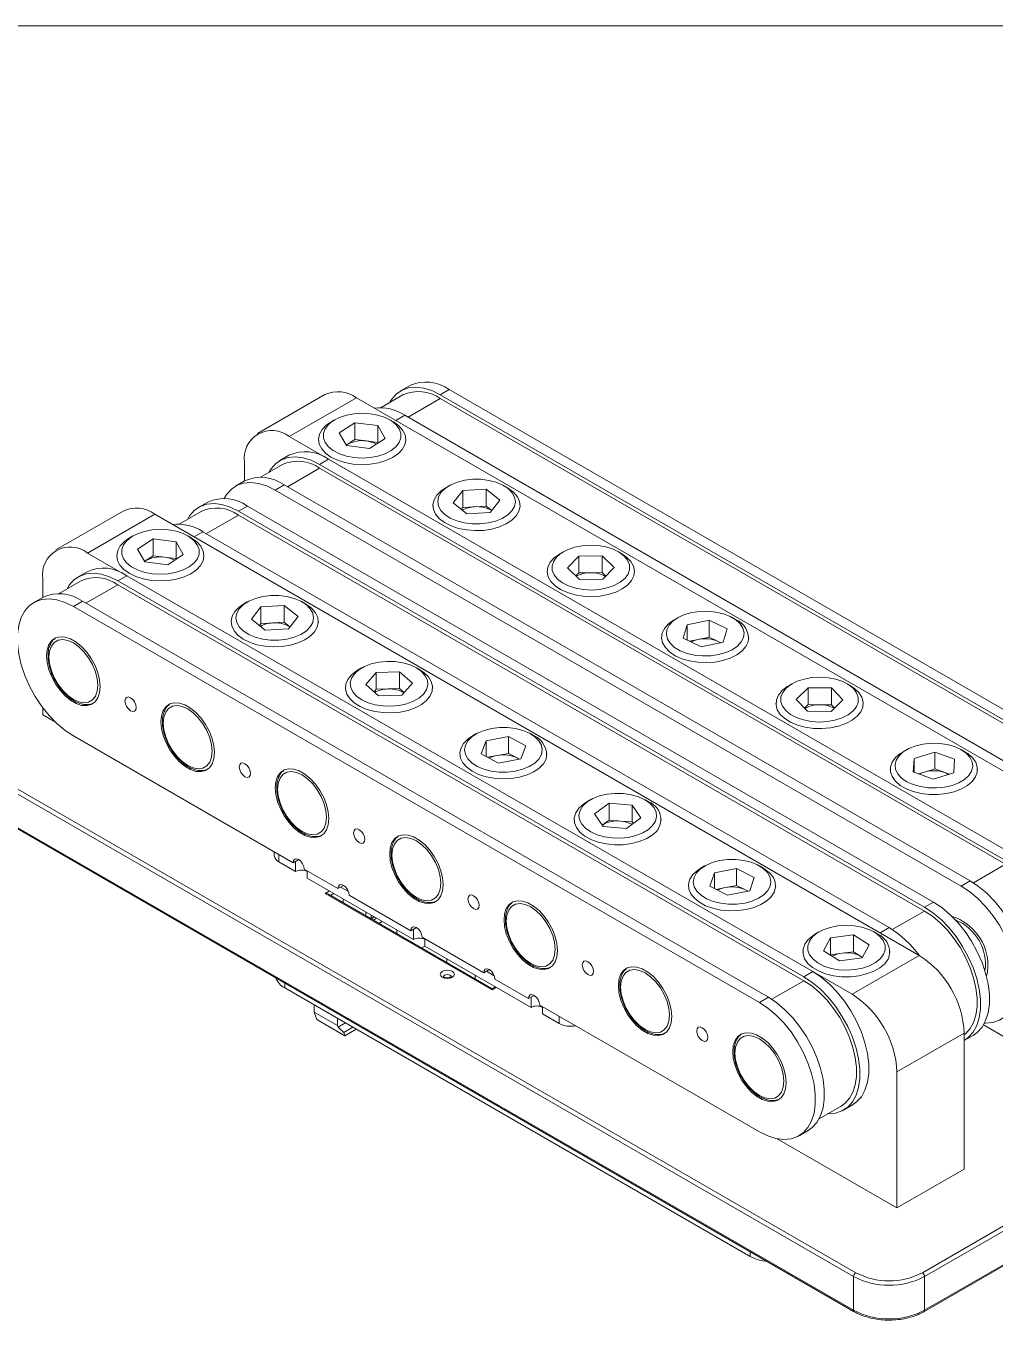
# Model space of a CAD drawing. Header units: millimetres. Extents: x 5 to 292, y 6 to 206.
# Drawn here: x 181.4 to 242.6, y 123.9 to 205.6 of the extents above; entities that cross this region are included whole.
import ezdxf

# ---------------------------------------------------------------- set-up
doc = ezdxf.new("R2010")
doc.units = ezdxf.units.MM

msp = doc.modelspace()

# ---------------------------------------------------------------- linework, layer by layer
at = {"color": 7, "linetype": 'Continuous', "lineweight": 0}
msp.add_line((5.021, 205.587), (292.021, 205.587), dxfattribs=at)
at = {"color": 7, "linetype": 'Continuous', "lineweight": 15}
for p, q in [((200.305, 182.323), (196.062, 179.874)), ((202.305, 182.125), (198.062, 179.676)), ((250.53, 154.286), (202.305, 182.125)), ((205.232, 182.302), (203.849, 181.503)), ((205.648, 182.888), (205.082, 182.562)), ((208.147, 182.641), (207.582, 182.314)), ((207.582, 182.314), (250.857, 157.332)), ((208.147, 182.641), (251.422, 157.659)), ((207.582, 182.069), (250.857, 157.087)), ((200.926, 180.737), (200.714, 180.615)), ((201.213, 179.915), (202.201, 180.549)), ((203.647, 180.372), (202.201, 180.549)), ((202.201, 179.487), (202.201, 180.549)), ((204.603, 180.615), (204.391, 180.737)), ((205.345, 181.023), (204.78, 180.697)), ((204.78, 180.697), (248.055, 155.715)), ((205.345, 181.023), (248.62, 156.041)), ((246.287, 151.837), (198.062, 179.676)), ((201.213, 179.915), (201.67, 179.103)), ((203.647, 180.372), (204.104, 179.56)), ((203.647, 179.31), (203.647, 180.372)), ((199.908, 179.492), (199.908, 179.472)), ((201.652, 179.135), (201.707, 179.17)), ((201.707, 179.17), (201.653, 179.133)), ((201.67, 179.103), (203.115, 178.926)), ((201.707, 179.17), (202.201, 179.487)), ((202.924, 179.399), (202.201, 179.487)), ((203.647, 179.31), (202.924, 179.399)), ((204.104, 179.56), (203.115, 178.926)), ((203.647, 179.31), (203.665, 179.278)), ((205.408, 179.472), (205.408, 179.492)), ((195.234, 178.043), (195.234, 176.877)), ((198.037, 178.495), (197.472, 178.169)), ((199.971, 177.921), (200.537, 178.248)), ((243.812, 153.265), (200.537, 178.248)), ((197.622, 177.909), (196.238, 177.11)), ((243.246, 152.939), (199.971, 177.921)), ((243.246, 152.694), (199.971, 177.676)), ((195.235, 176.878), (194.67, 176.551)), ((197.169, 176.303), (197.735, 176.63)), ((241.01, 151.648), (197.735, 176.63)), ((208.138, 176.574), (207.926, 176.451)), ((211.816, 176.451), (211.604, 176.574)), ((240.444, 151.321), (197.169, 176.303)), ((209.015, 176.269), (208.399, 175.493)), ((210.486, 176.35), (209.015, 176.269)), ((209.015, 175.208), (209.015, 176.269)), ((210.486, 176.35), (211.342, 175.654)), ((210.486, 175.288), (210.486, 176.35)), ((210.727, 174.878), (211.342, 175.654)), ((187.577, 174.976), (183.334, 172.527)), ((189.577, 174.778), (185.334, 172.329)), ((237.802, 146.938), (189.577, 174.778)), ((192.504, 174.954), (191.121, 174.156)), ((192.92, 175.541), (192.354, 175.214)), ((195.419, 175.293), (194.854, 174.967)), ((194.854, 174.967), (238.129, 149.985)), ((195.419, 175.293), (238.694, 150.311)), ((207.121, 175.329), (207.121, 175.308)), ((209.256, 174.798), (208.399, 175.493)), ((209.015, 175.208), (208.911, 175.078)), ((209.75, 175.248), (209.015, 175.208)), ((210.727, 174.878), (209.256, 174.798)), ((210.486, 175.288), (209.75, 175.248)), ((210.486, 175.288), (210.83, 175.008)), ((212.621, 175.308), (212.621, 175.329)), ((194.854, 174.722), (238.129, 149.74)), ((188.198, 173.405), (187.986, 173.282)), ((188.484, 172.58), (189.47, 173.216)), ((190.917, 173.041), (189.47, 173.216)), ((189.47, 172.154), (189.47, 173.216)), ((191.875, 173.282), (191.663, 173.405)), ((192.617, 173.676), (192.052, 173.349)), ((192.052, 173.349), (235.327, 148.367)), ((192.617, 173.676), (235.892, 148.694)), ((233.559, 144.489), (185.334, 172.329)), ((188.484, 172.58), (188.944, 171.769)), ((190.917, 173.041), (191.377, 172.23)), ((190.917, 171.979), (190.917, 173.041)), ((215.351, 172.41), (215.139, 172.287)), ((219.028, 172.287), (218.816, 172.41)), ((187.18, 172.16), (187.18, 172.124)), ((188.925, 171.803), (188.977, 171.837)), ((188.977, 171.837), (188.926, 171.802)), ((188.944, 171.769), (190.391, 171.594)), ((188.977, 171.837), (189.47, 172.154)), ((190.193, 172.067), (189.47, 172.154)), ((190.917, 171.979), (190.193, 172.067)), ((191.377, 172.23), (190.391, 171.594)), ((190.917, 171.979), (190.936, 171.945)), ((192.68, 172.124), (192.68, 172.16)), ((215.606, 171.394), (216.32, 172.141)), ((217.798, 172.157), (216.32, 172.141)), ((216.32, 171.079), (216.32, 172.141)), ((218.561, 171.426), (217.798, 172.157)), ((217.798, 171.095), (217.798, 172.157)), ((182.506, 170.695), (182.506, 169.529)), ((185.309, 171.147), (184.744, 170.821)), ((187.243, 170.573), (187.809, 170.9)), ((231.084, 145.918), (187.809, 170.9)), ((214.333, 171.165), (214.333, 171.145)), ((216.369, 170.663), (215.606, 171.394)), ((216.136, 170.886), (216.32, 171.079)), ((217.059, 171.087), (216.32, 171.079)), ((216.369, 170.663), (217.847, 170.679)), ((217.798, 171.095), (217.059, 171.087)), ((218.031, 170.872), (217.798, 171.095)), ((218.561, 171.426), (217.847, 170.679)), ((219.833, 171.145), (219.833, 171.165)), ((184.894, 170.561), (183.51, 169.763)), ((230.518, 145.591), (187.243, 170.573)), ((230.518, 145.346), (187.243, 170.328)), ((182.507, 169.53), (181.942, 169.203)), ((184.442, 168.956), (185.007, 169.282)), ((228.282, 144.3), (185.007, 169.282)), ((195.41, 169.241), (195.198, 169.119)), ((199.088, 169.119), (198.876, 169.241)), ((227.716, 143.974), (184.442, 168.956)), ((196.275, 168.932), (195.673, 168.153)), ((197.745, 169.021), (196.275, 168.932)), ((196.275, 167.87), (196.275, 168.932)), ((197.745, 169.021), (198.613, 168.33)), ((197.745, 167.959), (197.745, 169.021)), ((198.011, 167.551), (198.613, 168.33)), ((222.563, 168.246), (222.351, 168.124)), ((226.241, 168.124), (226.029, 168.246)), ((194.393, 167.996), (194.393, 167.961)), ((196.541, 167.462), (195.673, 168.153)), ((196.275, 167.87), (196.181, 167.749)), ((197.01, 167.915), (196.275, 167.87)), ((198.011, 167.551), (196.541, 167.462)), ((197.745, 167.959), (197.01, 167.915)), ((197.745, 167.959), (198.105, 167.673)), ((199.893, 167.961), (199.893, 167.996)), ((223.162, 167.794), (222.908, 166.953)), ((224.55, 168.087), (223.162, 167.794)), ((223.162, 166.83), (223.162, 167.794)), ((224.55, 168.087), (225.684, 167.539)), ((224.55, 167.025), (224.55, 168.087)), ((225.43, 166.699), (225.684, 167.539)), ((221.546, 167.001), (221.546, 166.981)), ((224.042, 166.406), (222.908, 166.953)), ((223.856, 166.879), (223.304, 166.762)), ((224.55, 167.025), (223.856, 166.879)), ((225.43, 166.699), (224.042, 166.406)), ((224.55, 167.025), (225.117, 166.752)), ((225.117, 166.752), (225.288, 166.669)), ((227.046, 166.981), (227.046, 167.001)), ((202.623, 165.078), (202.411, 164.955)), ((206.3, 164.955), (206.088, 165.078)), ((202.88, 164.029), (203.545, 164.791)), ((205.021, 164.84), (203.545, 164.791)), ((203.545, 163.73), (203.545, 164.791)), ((205.831, 164.126), (205.021, 164.84)), ((205.021, 163.778), (205.021, 164.84)), ((205.831, 164.126), (205.166, 163.364)), ((201.605, 163.833), (201.605, 163.797)), ((203.69, 163.316), (202.88, 164.029)), ((203.404, 163.568), (203.545, 163.73)), ((204.283, 163.754), (203.545, 163.73)), ((203.69, 163.316), (205.166, 163.364)), ((205.021, 163.778), (204.283, 163.754)), ((205.307, 163.526), (205.021, 163.778)), ((207.105, 163.797), (207.105, 163.833)), ((229.776, 164.083), (229.563, 163.96)), ((230.783, 163.826), (230.03, 163.092)), ((232.261, 163.817), (230.783, 163.826)), ((230.783, 162.765), (230.783, 163.826)), ((232.261, 163.817), (232.986, 163.073)), ((232.261, 162.755), (232.261, 163.817)), ((233.453, 163.96), (233.241, 164.083)), ((182.506, 162.574), (182.506, 162.122)), ((228.758, 162.838), (228.758, 162.817)), ((230.755, 162.348), (230.03, 163.092)), ((230.783, 162.765), (230.561, 162.548)), ((231.522, 162.76), (230.783, 162.765)), ((232.261, 162.755), (231.522, 162.76)), ((232.233, 162.339), (232.986, 163.073)), ((232.261, 162.755), (232.456, 162.556)), ((234.258, 162.817), (234.258, 162.838)), ((182.506, 162.122), (183.313, 161.656)), ((232.233, 162.339), (230.755, 162.348)), ((209.835, 160.914), (209.623, 160.791)), ((213.513, 160.791), (213.301, 160.914)), ((233.651, 126.677), (175.272, 160.378)), ((175.414, 160.623), (233.792, 126.922)), ((184.442, 160.79), (198.301, 152.79)), ((210.474, 160.488), (210.16, 159.654)), ((211.882, 160.748), (210.474, 160.488)), ((210.474, 159.489), (210.474, 160.488)), ((211.882, 160.748), (212.976, 160.174)), ((211.882, 159.686), (211.882, 160.748)), ((212.662, 159.34), (212.976, 160.174)), ((208.818, 159.669), (208.818, 159.633)), ((211.254, 159.08), (210.16, 159.654)), ((211.178, 159.556), (210.563, 159.443)), ((211.882, 159.686), (211.178, 159.556)), ((212.662, 159.34), (211.254, 159.08)), ((211.882, 159.686), (212.429, 159.399)), ((212.429, 159.399), (212.573, 159.324)), ((214.318, 159.633), (214.318, 159.669)), ((236.988, 159.919), (236.776, 159.796)), ((237.414, 158.52), (237.469, 159.373)), ((238.775, 159.772), (237.469, 159.373)), ((237.469, 158.5), (237.469, 159.373)), ((240.027, 159.318), (238.775, 159.772)), ((238.775, 158.71), (238.775, 159.772)), ((240.027, 159.318), (239.973, 158.465)), ((240.666, 159.796), (240.454, 159.919)), ((235.971, 158.674), (235.971, 158.654)), ((238.666, 158.066), (237.414, 158.52)), ((238.122, 158.511), (237.752, 158.398)), ((238.775, 158.71), (238.122, 158.511)), ((238.666, 158.066), (239.973, 158.465)), ((239.401, 158.483), (238.775, 158.71)), ((239.69, 158.379), (239.401, 158.483)), ((241.471, 158.654), (241.471, 158.674)), ((175.272, 158.255), (233.651, 124.554)), ((175.314, 158.164), (233.692, 124.463)), ((217.048, 156.75), (216.836, 156.628)), ((218.228, 156.542), (217.317, 155.87)), ((219.692, 156.422), (218.228, 156.542)), ((218.228, 155.48), (218.228, 156.542)), ((219.692, 156.422), (220.244, 155.631)), ((219.692, 155.361), (219.692, 156.422)), ((220.725, 156.628), (220.513, 156.75)), ((216.03, 155.505), (216.03, 155.47)), ((217.869, 155.079), (217.317, 155.87)), ((218.228, 155.48), (217.806, 155.169)), ((218.96, 155.42), (218.228, 155.48)), ((219.692, 155.361), (218.96, 155.42)), ((219.332, 154.959), (220.244, 155.631)), ((219.692, 155.361), (219.755, 155.27)), ((221.53, 155.47), (221.53, 155.505)), ((219.332, 154.959), (217.869, 155.079)), ((197.115, 153.474), (197.115, 153.254)), ((198.462, 152.237), (197.408, 152.846)), ((198.301, 152.79), (198.654, 152.994)), ((198.462, 152.882), (198.462, 152.237)), ((199.008, 152.381), (201.129, 151.157)), ((199.183, 151.821), (199.183, 152.28)), ((224.26, 152.587), (224.048, 152.464)), ((224.594, 151.31), (224.879, 152.148)), ((226.278, 152.424), (224.879, 152.148)), ((224.879, 151.167), (224.879, 152.148)), ((227.391, 151.863), (226.278, 152.424)), ((226.278, 151.362), (226.278, 152.424)), ((227.938, 152.464), (227.726, 152.587)), ((205.886, 147.951), (199.183, 151.821)), ((201.129, 151.157), (201.483, 151.361)), ((201.794, 150.967), (201.297, 151.254)), ((223.243, 151.342), (223.243, 151.306)), ((225.708, 150.749), (224.594, 151.31)), ((225.579, 151.224), (224.994, 151.109)), ((226.278, 151.362), (225.579, 151.224)), ((226.835, 151.082), (226.278, 151.362)), ((226.991, 151.003), (226.835, 151.082)), ((227.391, 151.863), (227.106, 151.026)), ((228.743, 151.306), (228.743, 151.342)), ((240.444, 151.321), (241.01, 151.648)), ((210.861, 144.773), (200.325, 150.855)), ((210.861, 144.84), (200.525, 150.807)), ((201.468, 150.502), (201.468, 150.263)), ((201.836, 150.749), (205.725, 148.503)), ((225.708, 150.749), (227.106, 151.026)), ((238.694, 150.311), (238.129, 149.985)), ((202.882, 149.686), (202.882, 149.447)), ((203.235, 149.482), (203.235, 149.306)), ((203.239, 149.24), (203.446, 149.36)), ((203.362, 149.169), (203.569, 149.289)), ((203.484, 149.24), (203.479, 149.243)), ((203.518, 149.265), (203.518, 149.318)), ((203.716, 148.965), (203.923, 149.085)), ((205.725, 148.503), (206.079, 148.708)), ((235.892, 148.694), (235.327, 148.367)), ((204.849, 148.311), (204.849, 148.55)), ((205.886, 148.596), (205.886, 147.951)), ((206.433, 148.095), (210.322, 145.85)), ((206.608, 147.535), (206.608, 147.994)), ((231.473, 148.423), (231.261, 148.3)), ((232.205, 148.051), (231.763, 147.237)), ((233.647, 148.237), (232.205, 148.051)), ((232.205, 146.989), (232.205, 148.051)), ((233.647, 148.237), (234.648, 147.609)), ((233.647, 147.176), (233.647, 148.237)), ((235.15, 148.3), (234.938, 148.423)), ((206.61, 147.533), (206.403, 147.414)), ((213.311, 143.665), (206.608, 147.535)), ((230.455, 147.178), (230.455, 147.142)), ((232.763, 146.609), (231.763, 147.237)), ((232.205, 146.989), (232.193, 146.967)), ((232.926, 147.083), (232.205, 146.989)), ((233.647, 147.176), (232.926, 147.083)), ((233.647, 147.176), (234.148, 146.862)), ((234.206, 146.795), (234.648, 147.609)), ((235.955, 147.142), (235.955, 147.178)), ((207.996, 146.733), (207.996, 146.494)), ((234.206, 146.795), (232.763, 146.609)), ((237.802, 146.938), (233.559, 144.489)), ((234.217, 146.815), (234.148, 146.862)), ((234.148, 146.862), (234.218, 146.817)), ((209.792, 145.697), (209.792, 145.458)), ((210.322, 145.85), (210.675, 146.054)), ((210.986, 145.66), (210.49, 145.947)), ((211.029, 145.442), (213.15, 144.217)), ((230.518, 145.591), (231.084, 145.918)), ((227.124, 127.954), (197.779, 144.895)), ((211.068, 144.96), (210.861, 144.84)), ((199.627, 143.828), (199.627, 143.368)), ((213.15, 144.217), (213.504, 144.421)), ((213.311, 144.31), (213.311, 143.665)), ((213.857, 143.809), (227.716, 135.808)), ((227.716, 143.974), (228.282, 144.3)), ((199.627, 143.368), (201.112, 142.511)), ((199.804, 142.899), (199.627, 143.368)), ((201.571, 141.878), (199.804, 142.899)), ((201.112, 142.511), (201.112, 142.971)), ((214.032, 143.249), (214.032, 143.708)), ((215.086, 142.64), (214.032, 143.249)), ((201.112, 142.511), (201.15, 142.41)), ((201.616, 142.68), (201.15, 142.41)), ((201.15, 142.41), (201.496, 142.08)), ((202.076, 142.414), (201.496, 142.08)), ((201.496, 142.08), (201.571, 141.878)), ((201.571, 141.878), (202.288, 142.292)), ((241.847, 142.56), (249.115, 138.364)), ((240.63, 142.039), (236.387, 139.59)), ((240.63, 133.466), (240.63, 142.039)), ((240.63, 141.572), (241.194, 141.898)), ((237.993, 126.922), (260.45, 139.887)), ((260.592, 139.642), (238.134, 126.677)), ((236.387, 131.016), (236.387, 139.59)), ((231.485, 136.64), (232.868, 137.438)), ((233.018, 137.178), (233.584, 137.505)), ((238.092, 124.463), (260.55, 137.427)), ((238.134, 124.554), (260.592, 137.519)), ((230.216, 135.561), (230.782, 135.887)), ((228.845, 135.37), (236.387, 131.016)), ((240.63, 133.466), (236.387, 131.016)), ((233.651, 126.677), (233.651, 124.554)), ((238.134, 126.677), (238.134, 124.554))]:
    msp.add_line(p, q, dxfattribs=at)
at = {"color": 8, "linetype": 'Continuous', "lineweight": 15}
for p, q in [((207.582, 182.069), (205.558, 180.901)), ((197.947, 176.508), (199.971, 177.676)), ((194.854, 174.722), (192.83, 173.553)), ((185.219, 169.16), (187.243, 170.328)), ((197.408, 152.846), (197.408, 153.305)), ((241.216, 151.522), (243.246, 152.694)), ((200.325, 150.855), (200.591, 151.008)), ((200.873, 150.845), (200.666, 150.726)), ((238.129, 149.74), (236.099, 148.568)), ((203.235, 149.306), (203.387, 149.394)), ((228.488, 144.174), (230.518, 145.346)), ((197.779, 144.895), (197.779, 145.195)), ((211.126, 144.926), (210.861, 144.773)), ((215.086, 142.64), (215.086, 143.1)), ((227.124, 127.954), (227.124, 128.254))]:
    msp.add_line(p, q, dxfattribs=at)
at = {"color": 7, "linetype": 'Continuous', "lineweight": 15, "flags": 128}
for points in [[(204.379, 181.81), (204.52, 182.04), (204.817, 182.373), (205.177, 182.613), (205.59, 182.755), (206.048, 182.796), (206.539, 182.734), (207.055, 182.573), (207.582, 182.314)], [(200.714, 180.615), (200.392, 180.391), (200.131, 180.119), (199.968, 179.822), (199.909, 179.513), (199.955, 179.203), (200.104, 178.904), (200.352, 178.627), (200.689, 178.384), (201.101, 178.184), (201.573, 178.034), (202.087, 177.939), (202.623, 177.905), (203.16, 177.932), (203.678, 178.018), (204.157, 178.161), (204.578, 178.356), (204.925, 178.594), (205.185, 178.866), (205.348, 179.163), (205.408, 179.472), (205.362, 179.782), (205.212, 180.081), (204.964, 180.357), (204.628, 180.6), (204.603, 180.615)], [(203.167, 181.121), (202.658, 181.152), (202.148, 181.121), (201.661, 181.029), (201.218, 180.881), (200.837, 180.684), (200.536, 180.444), (200.328, 180.174), (200.222, 179.885), (200.222, 179.589), (200.328, 179.3), (200.537, 179.03), (200.838, 178.791), (201.219, 178.593), (201.662, 178.445), (202.15, 178.354), (202.659, 178.323), (203.168, 178.354), (203.655, 178.445), (204.099, 178.593), (204.479, 178.791), (204.78, 179.03), (204.989, 179.301), (205.095, 179.59), (205.095, 179.886), (204.988, 180.175), (204.78, 180.445), (204.479, 180.684), (204.098, 180.882), (203.654, 181.03), (203.167, 181.121)], [(199.971, 177.921), (199.444, 178.18), (198.929, 178.341), (198.437, 178.402), (197.98, 178.361), (197.567, 178.219), (197.207, 177.98), (196.91, 177.647), (196.769, 177.416)], [(197.169, 176.303), (196.643, 176.562), (196.127, 176.724), (195.635, 176.785), (195.178, 176.744), (194.765, 176.602), (194.405, 176.362), (194.108, 176.03), (193.953, 175.772)], [(207.926, 176.451), (207.642, 176.258), (207.37, 175.989), (207.195, 175.695), (207.123, 175.387), (207.156, 175.076), (207.293, 174.775), (207.53, 174.496), (207.857, 174.248), (208.261, 174.042), (208.726, 173.885), (209.236, 173.784), (209.77, 173.742), (210.309, 173.761), (210.83, 173.841), (211.314, 173.977), (211.743, 174.166), (212.1, 174.399), (212.371, 174.668), (212.371, 174.668)], [(212.099, 174.985), (212.262, 175.265), (212.321, 175.559), (212.272, 175.853), (212.119, 176.136), (211.868, 176.393), (211.529, 176.615), (211.118, 176.791), (210.652, 176.914), (210.152, 176.979), (209.64, 176.982), (209.138, 176.923), (208.668, 176.806), (208.25, 176.635), (207.904, 176.417), (207.643, 176.162), (207.48, 175.882), (207.421, 175.588), (207.469, 175.294), (207.622, 175.012), (207.874, 174.754), (208.213, 174.532), (208.624, 174.356), (209.09, 174.233), (209.59, 174.169), (210.102, 174.166), (210.604, 174.224), (211.074, 174.342), (211.491, 174.513), (211.838, 174.731), (212.099, 174.985)], [(212.371, 174.668), (212.547, 174.962), (212.619, 175.271), (212.586, 175.581), (212.448, 175.882), (212.212, 176.162), (211.885, 176.41), (211.816, 176.451)], [(191.651, 174.462), (191.792, 174.693), (192.09, 175.025), (192.449, 175.265), (192.862, 175.407), (193.32, 175.448), (193.812, 175.387), (194.327, 175.225), (194.854, 174.967)], [(187.986, 173.282), (187.66, 173.056), (187.401, 172.783), (187.239, 172.486), (187.181, 172.177), (187.228, 171.867), (187.379, 171.568), (187.628, 171.292), (187.966, 171.049), (188.379, 170.849), (188.851, 170.7), (189.366, 170.606), (189.902, 170.573), (190.439, 170.6), (190.956, 170.687), (191.434, 170.831), (191.854, 171.026), (192.201, 171.264), (192.46, 171.537), (192.622, 171.834), (192.68, 172.143), (192.633, 172.453), (192.482, 172.752), (192.233, 173.028), (191.895, 173.271), (191.875, 173.282)], [(190.434, 173.789), (189.924, 173.819), (189.415, 173.788), (188.928, 173.696), (188.485, 173.547), (188.106, 173.349), (187.806, 173.109), (187.598, 172.839), (187.493, 172.549), (187.495, 172.254), (187.602, 171.964), (187.812, 171.695), (188.114, 171.456), (188.496, 171.259), (188.94, 171.111), (189.427, 171.021), (189.937, 170.991), (190.446, 171.022), (190.933, 171.114), (191.376, 171.263), (191.755, 171.461), (192.055, 171.701), (192.263, 171.971), (192.368, 172.261), (192.366, 172.556), (192.259, 172.846), (192.049, 173.115), (191.747, 173.354), (191.365, 173.551), (190.921, 173.699), (190.434, 173.789)], [(217.13, 169.996), (217.638, 170.032), (218.122, 170.129), (218.561, 170.282), (218.935, 170.484), (219.228, 170.726), (219.427, 170.999), (219.524, 171.289), (219.515, 171.585), (219.399, 171.873), (219.181, 172.14), (218.873, 172.376), (218.485, 172.57), (218.037, 172.713), (217.547, 172.799), (217.037, 172.824), (216.528, 172.788), (216.044, 172.691), (215.606, 172.538), (215.232, 172.336), (214.939, 172.094), (214.739, 171.821), (214.642, 171.531), (214.652, 171.235), (214.768, 170.947), (214.985, 170.68), (215.294, 170.444), (215.681, 170.25), (216.13, 170.107), (216.62, 170.021), (217.13, 169.996)], [(215.139, 172.287), (215.102, 172.266), (214.768, 172.022), (214.523, 171.745), (214.376, 171.445), (214.334, 171.135), (214.397, 170.826), (214.563, 170.53), (214.826, 170.258), (215.176, 170.021), (215.599, 169.829), (216.08, 169.687), (216.598, 169.602), (217.136, 169.578)], [(217.136, 169.578), (217.671, 169.614), (218.184, 169.71), (218.654, 169.862), (219.065, 170.064), (219.399, 170.308), (219.644, 170.586), (219.79, 170.885), (219.833, 171.195), (219.77, 171.504), (219.604, 171.8), (219.34, 172.072), (219.028, 172.287)], [(187.243, 170.573), (186.717, 170.832), (186.201, 170.994), (185.709, 171.055), (185.252, 171.014), (184.839, 170.872), (184.479, 170.632), (184.182, 170.3), (184.041, 170.069)], [(184.442, 168.956), (183.915, 169.214), (183.399, 169.376), (182.908, 169.437), (182.45, 169.396), (182.037, 169.254), (181.677, 169.014), (181.38, 168.682), (181.15, 168.265), (180.995, 167.771), (180.916, 167.213), (180.916, 166.603), (180.995, 165.954), (181.15, 165.281), (181.38, 164.599), (181.677, 163.923), (182.037, 163.268), (182.45, 162.65), (182.908, 162.08), (183.399, 161.573), (183.915, 161.14), (184.442, 160.79)], [(195.198, 169.119), (194.898, 168.913), (194.631, 168.643), (194.461, 168.348), (194.394, 168.039), (194.432, 167.729), (194.575, 167.428), (194.816, 167.15), (195.147, 166.904), (195.554, 166.701), (196.023, 166.547), (196.534, 166.448), (197.069, 166.409), (197.607, 166.432), (198.127, 166.514), (198.609, 166.653), (199.035, 166.844), (199.388, 167.079), (199.654, 167.35), (199.654, 167.35)], [(199.38, 167.665), (199.539, 167.946), (199.593, 168.24), (199.54, 168.534), (199.382, 168.816), (199.126, 169.072), (198.784, 169.292), (198.369, 169.466), (197.902, 169.586), (197.401, 169.648), (196.888, 169.648), (196.387, 169.587), (195.919, 169.467), (195.505, 169.293), (195.162, 169.073), (194.905, 168.817), (194.747, 168.536), (194.693, 168.242), (194.746, 167.948), (194.904, 167.667), (195.16, 167.411), (195.502, 167.191), (195.917, 167.017), (196.384, 166.896), (196.885, 166.835), (197.397, 166.835), (197.898, 166.896), (198.367, 167.016), (198.781, 167.19), (199.124, 167.409), (199.38, 167.665)], [(199.654, 167.35), (199.825, 167.645), (199.892, 167.954), (199.854, 168.264), (199.711, 168.564), (199.47, 168.843), (199.139, 169.088), (199.088, 169.119)], [(226.709, 167.003), (226.744, 167.298), (226.672, 167.591), (226.496, 167.868), (226.224, 168.119), (225.868, 168.331), (225.443, 168.496), (224.967, 168.607), (224.463, 168.657), (223.951, 168.647), (223.454, 168.575), (222.994, 168.445), (222.591, 168.262), (222.262, 168.035), (222.023, 167.774), (221.882, 167.49), (221.847, 167.195), (221.92, 166.902), (222.096, 166.624), (222.368, 166.374), (222.724, 166.161), (223.149, 165.996), (223.624, 165.886), (224.129, 165.835), (224.641, 165.846), (225.138, 165.918), (225.598, 166.048), (226.001, 166.231), (226.329, 166.457), (226.569, 166.719), (226.709, 167.003)], [(222.351, 168.124), (222.306, 168.097), (221.974, 167.852), (221.731, 167.574), (221.587, 167.275), (221.547, 166.964), (221.612, 166.655), (221.781, 166.36), (222.046, 166.089), (222.397, 165.853), (222.822, 165.661), (223.303, 165.521), (223.823, 165.438), (224.36, 165.414), (224.895, 165.452), (225.407, 165.549), (225.877, 165.702), (226.285, 165.905), (226.618, 166.151), (226.86, 166.428), (227.005, 166.728), (227.005, 166.728)], [(186.128, 163.9), (186.091, 164.326), (185.982, 164.776), (185.806, 165.23), (185.57, 165.669), (185.285, 166.073), (184.963, 166.424), (184.618, 166.708), (184.265, 166.912), (183.92, 167.026), (183.598, 167.046), (183.313, 166.972), (183.077, 166.805), (182.901, 166.555), (182.792, 166.23), (182.755, 165.847), (182.792, 165.42), (182.901, 164.97), (183.077, 164.516), (183.313, 164.077), (183.598, 163.673), (183.92, 163.322), (184.265, 163.038), (184.618, 162.835), (184.963, 162.72), (185.285, 162.7), (185.57, 162.774), (185.806, 162.941), (185.982, 163.192), (186.091, 163.516), (186.128, 163.9)], [(184.442, 163.092), (184.785, 162.939), (185.111, 162.882), (185.403, 162.925), (185.647, 163.066), (185.831, 163.298), (185.945, 163.609), (185.984, 163.983), (185.945, 164.401), (185.831, 164.844), (185.647, 165.287), (185.403, 165.71), (185.111, 166.091), (184.785, 166.411), (184.442, 166.654), (184.098, 166.808), (183.772, 166.864), (183.48, 166.821), (183.236, 166.68), (183.052, 166.448), (182.938, 166.137), (182.899, 165.763), (182.938, 165.345), (183.052, 164.903), (183.236, 164.459), (183.48, 164.036), (183.772, 163.655), (184.098, 163.335), (184.442, 163.092)], [(225.269, 166.665), (225.238, 166.685), (225.117, 166.752)], [(202.411, 164.955), (202.304, 164.89), (201.986, 164.638), (201.759, 164.356), (201.632, 164.053), (201.61, 163.743), (201.693, 163.435), (201.879, 163.143), (202.159, 162.877), (202.524, 162.648), (202.96, 162.465), (203.449, 162.334), (203.973, 162.261), (204.512, 162.248)], [(204.495, 162.666), (205, 162.713), (205.477, 162.82), (205.906, 162.982), (206.266, 163.192), (206.543, 163.441), (206.725, 163.718), (206.803, 164.01), (206.774, 164.305), (206.639, 164.59), (206.404, 164.853), (206.08, 165.082), (205.681, 165.267), (205.223, 165.4), (204.728, 165.476), (204.216, 165.49), (203.711, 165.442), (203.233, 165.335), (202.805, 165.173), (202.445, 164.963), (202.168, 164.714), (201.986, 164.438), (201.908, 164.145), (201.937, 163.85), (202.072, 163.565), (202.307, 163.302), (202.631, 163.073), (203.03, 162.888), (203.488, 162.755), (203.983, 162.68), (204.495, 162.666)], [(204.512, 162.248), (205.044, 162.296), (205.55, 162.403), (206.011, 162.565), (206.407, 162.776), (206.725, 163.027), (206.952, 163.309), (207.079, 163.612), (207.101, 163.923), (207.018, 164.23), (206.832, 164.523), (206.552, 164.788), (206.3, 164.955)], [(233.616, 162.362), (233.83, 162.631), (233.942, 162.919), (233.948, 163.215), (233.847, 163.505), (233.643, 163.776), (233.347, 164.017), (232.97, 164.218), (232.529, 164.368), (232.044, 164.463), (231.535, 164.497), (231.025, 164.469), (230.537, 164.381), (230.09, 164.236), (229.706, 164.041), (229.4, 163.803), (229.187, 163.535), (229.075, 163.246), (229.069, 162.95), (229.17, 162.66), (229.373, 162.389), (229.67, 162.148), (230.047, 161.948), (230.487, 161.797), (230.973, 161.703), (231.481, 161.668), (231.991, 161.696), (232.48, 161.784), (232.926, 161.929), (233.311, 162.125), (233.616, 162.362)], [(229.563, 163.96), (229.461, 163.898), (229.142, 163.647), (228.914, 163.365), (228.786, 163.062), (228.762, 162.751), (228.844, 162.444), (229.029, 162.151), (229.308, 161.885), (229.672, 161.656), (230.107, 161.472), (230.596, 161.34), (231.119, 161.266), (231.658, 161.253), (232.191, 161.3), (232.697, 161.406), (233.158, 161.568), (233.556, 161.778), (233.875, 162.029), (233.875, 162.029)], [(233.875, 162.029), (234.102, 162.311), (234.231, 162.613), (234.254, 162.924), (234.172, 163.232), (233.988, 163.524), (233.708, 163.79), (233.453, 163.96)], [(188.401, 162.587), (188.374, 162.759), (188.298, 162.936), (188.183, 163.09), (188.048, 163.2), (187.912, 163.247), (187.798, 163.224), (187.721, 163.136), (187.694, 162.995), (187.721, 162.824), (187.798, 162.647), (187.912, 162.492), (188.048, 162.383), (188.183, 162.336), (188.298, 162.358), (188.374, 162.446), (188.401, 162.587)], [(193.34, 159.736), (193.304, 160.162), (193.195, 160.612), (193.018, 161.066), (192.782, 161.505), (192.497, 161.909), (192.175, 162.261), (191.83, 162.544), (191.478, 162.748), (191.133, 162.862), (190.811, 162.883), (190.526, 162.808), (190.29, 162.642), (190.113, 162.391), (190.004, 162.067), (189.968, 161.683), (190.004, 161.257), (190.113, 160.807), (190.29, 160.352), (190.526, 159.914), (190.811, 159.51), (191.133, 159.158), (191.478, 158.874), (191.83, 158.671), (192.175, 158.556), (192.497, 158.536), (192.782, 158.611), (193.018, 158.777), (193.195, 159.028), (193.304, 159.352), (193.34, 159.736)], [(191.654, 158.928), (191.997, 158.775), (192.323, 158.718), (192.616, 158.762), (192.86, 158.903), (193.044, 159.134), (193.158, 159.445), (193.196, 159.819), (193.158, 160.238), (193.044, 160.68), (192.86, 161.124), (192.616, 161.547), (192.323, 161.928), (191.997, 162.248), (191.654, 162.49), (191.311, 162.644), (190.985, 162.7), (190.692, 162.657), (190.448, 162.516), (190.264, 162.284), (190.15, 161.974), (190.112, 161.6), (190.15, 161.181), (190.264, 160.739), (190.448, 160.295), (190.692, 159.872), (190.985, 159.491), (191.311, 159.171), (191.654, 158.928)], [(213.962, 159.614), (214.018, 159.908), (213.967, 160.202), (213.81, 160.484), (213.556, 160.74), (213.215, 160.961), (212.802, 161.136), (212.335, 161.257), (211.835, 161.32), (211.322, 161.321), (210.821, 161.261), (210.352, 161.142), (209.937, 160.969), (209.592, 160.75), (209.334, 160.495), (209.174, 160.214), (209.118, 159.92), (209.169, 159.626), (209.325, 159.344), (209.58, 159.088), (209.921, 158.867), (210.334, 158.692), (210.801, 158.571), (211.301, 158.508), (211.813, 158.507), (212.315, 158.567), (212.784, 158.686), (213.199, 158.859), (213.544, 159.078), (213.802, 159.333), (213.962, 159.614)], [(209.623, 160.791), (209.308, 160.574), (209.046, 160.302), (208.881, 160.006), (208.818, 159.697), (208.862, 159.387), (209.009, 159.087), (209.255, 158.81), (209.59, 158.566), (210, 158.365), (210.471, 158.213), (210.984, 158.118), (211.52, 158.082), (212.057, 158.107), (212.576, 158.192), (213.056, 158.334), (213.478, 158.527), (213.827, 158.764), (214.09, 159.036), (214.255, 159.332), (214.255, 159.332)], [(239.867, 157.669), (240.292, 157.834), (240.648, 158.046), (240.921, 158.296), (241.097, 158.574), (241.169, 158.867), (241.134, 159.162), (240.994, 159.446), (240.755, 159.707), (240.426, 159.934), (240.023, 160.117), (239.563, 160.247), (239.067, 160.319), (238.555, 160.33), (238.05, 160.279), (237.575, 160.169), (237.15, 160.004), (236.793, 159.792), (236.521, 159.542), (236.345, 159.264), (236.272, 158.971), (236.307, 158.676), (236.447, 158.392), (236.687, 158.13), (237.015, 157.904), (237.418, 157.721), (237.878, 157.591), (238.375, 157.519), (238.887, 157.508), (239.391, 157.559), (239.867, 157.669)], [(212.558, 159.321), (212.545, 159.33), (212.429, 159.399)], [(236.776, 159.796), (236.602, 159.686), (236.301, 159.428), (236.093, 159.141), (235.985, 158.836), (235.983, 158.525), (236.086, 158.22), (236.29, 157.932), (236.588, 157.672), (236.967, 157.451), (237.414, 157.277), (237.911, 157.157), (238.44, 157.095), (238.979, 157.093), (239.508, 157.153), (240.007, 157.271)], [(240.007, 157.271), (240.456, 157.443), (240.839, 157.662), (241.141, 157.92), (241.349, 158.207), (241.456, 158.512), (241.459, 158.823), (241.356, 159.128), (241.152, 159.416), (240.854, 159.676), (240.666, 159.796)], [(195.614, 158.423), (195.587, 158.595), (195.51, 158.772), (195.396, 158.927), (195.26, 159.036), (195.125, 159.083), (195.01, 159.061), (194.934, 158.972), (194.907, 158.832), (194.934, 158.66), (195.01, 158.483), (195.125, 158.328), (195.26, 158.219), (195.396, 158.172), (195.51, 158.195), (195.587, 158.283), (195.614, 158.423)], [(200.553, 155.572), (200.516, 155.998), (200.407, 156.448), (200.231, 156.903), (199.995, 157.342), (199.71, 157.745), (199.388, 158.097), (199.043, 158.381), (198.69, 158.584), (198.345, 158.699), (198.023, 158.719), (197.738, 158.644), (197.502, 158.478), (197.326, 158.227), (197.217, 157.903), (197.18, 157.519), (197.217, 157.093), (197.326, 156.643), (197.502, 156.189), (197.738, 155.75), (198.023, 155.346), (198.345, 154.994), (198.69, 154.711), (199.043, 154.507), (199.388, 154.393), (199.71, 154.372), (199.995, 154.447), (200.231, 154.613), (200.407, 154.864), (200.516, 155.189), (200.553, 155.572)], [(198.867, 154.765), (199.21, 154.611), (199.536, 154.555), (199.828, 154.598), (200.072, 154.739), (200.256, 154.971), (200.37, 155.281), (200.409, 155.655), (200.37, 156.074), (200.256, 156.516), (200.072, 156.96), (199.828, 157.383), (199.536, 157.764), (199.21, 158.084), (198.867, 158.327), (198.523, 158.48), (198.197, 158.537), (197.905, 158.493), (197.661, 158.352), (197.477, 158.121), (197.363, 157.81), (197.324, 157.436), (197.363, 157.017), (197.477, 156.575), (197.661, 156.131), (197.905, 155.708), (198.197, 155.327), (198.523, 155.007), (198.867, 154.765)], [(239.649, 158.366), (239.537, 158.427), (239.401, 158.483)], [(220.709, 154.878), (220.981, 155.129), (221.157, 155.407), (221.229, 155.699), (221.194, 155.994), (221.053, 156.279), (220.813, 156.54), (220.484, 156.767), (220.081, 156.949), (219.621, 157.079), (219.124, 157.151), (218.612, 157.161), (218.108, 157.11), (217.633, 157), (217.208, 156.835), (216.852, 156.622), (216.58, 156.372), (216.404, 156.094), (216.332, 155.801), (216.367, 155.506), (216.508, 155.222), (216.748, 154.961), (217.076, 154.734), (217.48, 154.552), (217.94, 154.422), (218.437, 154.35), (218.948, 154.339), (219.453, 154.39), (219.928, 154.501), (220.353, 154.666), (220.709, 154.878)], [(216.836, 156.628), (216.615, 156.484), (216.326, 156.222), (216.131, 155.931), (216.038, 155.625), (216.051, 155.314), (216.168, 155.01), (216.385, 154.725), (216.695, 154.47), (217.085, 154.255), (217.54, 154.089), (218.042, 153.976), (218.573, 153.922), (219.112, 153.929), (219.639, 153.997), (220.132, 154.123), (220.573, 154.301), (220.945, 154.526), (220.945, 154.526)], [(202.826, 154.26), (202.799, 154.432), (202.723, 154.608), (202.608, 154.763), (202.473, 154.872), (202.337, 154.919), (202.223, 154.897), (202.146, 154.809), (202.119, 154.668), (202.146, 154.496), (202.223, 154.32), (202.337, 154.165), (202.473, 154.056), (202.608, 154.009), (202.723, 154.031), (202.799, 154.119), (202.826, 154.26)], [(207.765, 151.408), (207.729, 151.835), (207.62, 152.285), (207.443, 152.739), (207.207, 153.178), (206.922, 153.582), (206.6, 153.933), (206.255, 154.217), (205.903, 154.421), (205.558, 154.535), (205.236, 154.555), (204.951, 154.481), (204.715, 154.314), (204.538, 154.064), (204.429, 153.739), (204.393, 153.356), (204.429, 152.929), (204.538, 152.479), (204.715, 152.025), (204.951, 151.586), (205.236, 151.182), (205.558, 150.831), (205.903, 150.547), (206.255, 150.343), (206.6, 150.229), (206.922, 150.209), (207.207, 150.283), (207.443, 150.45), (207.62, 150.701), (207.729, 151.025), (207.765, 151.408)], [(206.079, 150.601), (206.422, 150.447), (206.748, 150.391), (207.041, 150.434), (207.285, 150.575), (207.469, 150.807), (207.583, 151.118), (207.621, 151.492), (207.583, 151.91), (207.469, 152.353), (207.285, 152.796), (207.041, 153.219), (206.748, 153.6), (206.422, 153.92), (206.079, 154.163), (205.736, 154.317), (205.41, 154.373), (205.117, 154.33), (204.873, 154.189), (204.689, 153.957), (204.575, 153.646), (204.537, 153.272), (204.575, 152.854), (204.689, 152.411), (204.873, 151.968), (205.117, 151.545), (205.41, 151.164), (205.736, 150.844), (206.079, 150.601)], [(199.008, 152.381), (198.981, 152.553), (198.904, 152.73), (198.79, 152.885), (198.654, 152.994), (198.519, 153.041), (198.404, 153.018), (198.328, 152.93), (198.301, 152.79)], [(198.54, 152.928), (198.627, 152.954), (198.695, 152.968)], [(226.786, 150.248), (227.251, 150.373), (227.66, 150.55), (227.997, 150.773), (228.246, 151.031), (228.397, 151.314), (228.443, 151.608), (228.381, 151.902), (228.215, 152.182), (227.952, 152.436), (227.604, 152.652), (227.185, 152.822), (226.714, 152.938), (226.211, 152.995), (225.699, 152.991), (225.2, 152.925), (224.735, 152.8), (224.326, 152.623), (223.989, 152.4), (223.74, 152.142), (223.589, 151.859), (223.543, 151.565), (223.605, 151.271), (223.77, 150.991), (224.033, 150.738), (224.382, 150.521), (224.801, 150.351), (225.272, 150.235), (225.775, 150.178), (226.287, 150.182), (226.786, 150.248)], [(224.048, 152.464), (223.807, 152.305), (223.524, 152.04), (223.335, 151.749), (223.248, 151.442), (223.267, 151.131), (223.391, 150.828), (223.615, 150.545), (223.93, 150.292), (224.324, 150.08), (224.782, 149.916), (225.287, 149.807), (225.82, 149.757), (226.358, 149.768), (226.883, 149.84)], [(226.883, 149.84), (227.374, 149.969), (227.811, 150.151), (228.179, 150.378), (228.462, 150.643), (228.651, 150.934), (228.737, 151.242), (228.719, 151.553), (228.595, 151.856), (228.371, 152.139), (228.056, 152.391), (227.938, 152.464)], [(201.836, 150.749), (201.809, 150.92), (201.733, 151.097), (201.618, 151.252), (201.483, 151.361), (201.348, 151.408), (201.233, 151.386), (201.156, 151.297), (201.129, 151.157)], [(226.974, 150.999), (226.953, 151.014), (226.835, 151.082)], [(241.911, 142.677), (241.978, 142.675), (242.436, 142.716), (242.849, 142.858), (243.209, 143.097), (243.506, 143.43), (243.736, 143.847), (243.891, 144.34), (243.97, 144.898), (243.97, 145.508), (243.891, 146.157), (243.736, 146.83), (243.506, 147.512), (243.209, 148.188), (242.849, 148.843), (242.436, 149.462), (241.978, 150.031), (241.487, 150.538), (240.971, 150.972), (240.444, 151.321)], [(243.51, 143.235), (243.774, 143.424), (244.072, 143.756), (244.301, 144.174), (244.457, 144.667), (244.536, 145.225), (244.536, 145.835), (244.457, 146.484), (244.301, 147.157), (244.072, 147.839), (243.774, 148.515), (243.415, 149.17), (243.002, 149.789), (242.544, 150.358), (242.052, 150.865), (241.537, 151.298), (241.01, 151.648)], [(210.039, 150.096), (210.012, 150.268), (209.935, 150.445), (209.821, 150.599), (209.685, 150.708), (209.55, 150.755), (209.435, 150.733), (209.359, 150.645), (209.332, 150.504), (209.359, 150.333), (209.435, 150.156), (209.55, 150.001), (209.685, 149.892), (209.821, 149.845), (209.935, 149.867), (210.012, 149.955), (210.039, 150.096)], [(214.978, 147.245), (214.941, 147.671), (214.832, 148.121), (214.656, 148.575), (214.42, 149.014), (214.135, 149.418), (213.813, 149.77), (213.468, 150.053), (213.115, 150.257), (212.77, 150.371), (212.448, 150.392), (212.163, 150.317), (211.927, 150.151), (211.751, 149.9), (211.642, 149.576), (211.605, 149.192), (211.642, 148.766), (211.751, 148.316), (211.927, 147.861), (212.163, 147.423), (212.448, 147.019), (212.77, 146.667), (213.115, 146.383), (213.468, 146.18), (213.813, 146.065), (214.135, 146.045), (214.42, 146.12), (214.656, 146.286), (214.832, 146.537), (214.941, 146.861), (214.978, 147.245)], [(238.694, 150.311), (239.221, 149.961), (239.736, 149.528), (240.228, 149.021), (240.686, 148.452), (241.099, 147.833), (241.459, 147.178), (241.756, 146.502), (241.985, 145.82), (242.141, 145.147), (242.22, 144.498), (242.22, 143.888), (242.141, 143.33), (241.985, 142.837), (241.756, 142.419), (241.459, 142.087), (241.194, 141.898)], [(213.292, 146.437), (213.635, 146.284), (213.961, 146.227), (214.253, 146.271), (214.497, 146.412), (214.681, 146.643), (214.795, 146.954), (214.834, 147.328), (214.795, 147.747), (214.681, 148.189), (214.497, 148.633), (214.253, 149.056), (213.961, 149.437), (213.635, 149.757), (213.292, 149.999), (212.948, 150.153), (212.622, 150.209), (212.33, 150.166), (212.086, 150.025), (211.902, 149.793), (211.788, 149.483), (211.749, 149.109), (211.788, 148.69), (211.902, 148.248), (212.086, 147.804), (212.33, 147.381), (212.622, 147), (212.948, 146.68), (213.292, 146.437)], [(238.129, 149.985), (238.656, 149.635), (239.171, 149.202), (239.663, 148.695), (240.12, 148.125), (240.533, 147.506), (240.893, 146.852), (241.19, 146.176), (241.42, 145.493), (241.576, 144.82), (241.654, 144.172), (241.654, 143.561), (241.576, 143.003), (241.42, 142.51), (241.19, 142.093), (240.893, 141.761), (240.628, 141.572)], [(238.129, 149.74), (238.624, 149.411), (239.108, 149.004), (239.571, 148.527), (240.001, 147.992), (240.389, 147.41), (240.727, 146.795), (241.007, 146.159), (241.222, 145.518), (241.369, 144.885), (241.443, 144.275), (241.443, 143.702), (241.369, 143.177), (241.222, 142.714), (241.007, 142.321), (240.727, 142.009), (240.63, 141.931)], [(206.433, 148.095), (206.406, 148.267), (206.329, 148.444), (206.214, 148.598), (206.079, 148.708), (205.944, 148.755), (205.829, 148.732), (205.752, 148.644), (205.725, 148.503)], [(206.12, 148.681), (206.052, 148.668), (205.964, 148.641)], [(235.543, 147), (235.645, 147.29), (235.639, 147.585), (235.527, 147.874), (235.314, 148.143), (235.009, 148.38), (234.625, 148.576), (234.178, 148.721), (233.69, 148.809), (233.18, 148.837), (232.671, 148.803), (232.185, 148.709), (231.745, 148.558), (231.368, 148.358), (231.071, 148.117), (230.867, 147.846), (230.766, 147.556), (230.772, 147.26), (230.883, 146.972), (231.097, 146.703), (231.402, 146.466), (231.786, 146.27), (232.232, 146.125), (232.721, 146.036), (233.231, 146.009), (233.74, 146.043), (234.225, 146.137), (234.666, 146.287), (235.043, 146.488), (235.34, 146.729), (235.543, 147)], [(231.261, 148.3), (231.096, 148.196), (230.792, 147.939), (230.581, 147.653), (230.471, 147.348), (230.466, 147.037), (230.567, 146.731), (230.768, 146.442), (231.064, 146.182), (231.441, 145.96), (231.887, 145.785), (232.383, 145.663), (232.911, 145.6), (233.45, 145.597), (233.98, 145.655), (234.479, 145.771), (234.93, 145.942), (235.315, 146.16), (235.619, 146.417), (235.83, 146.703), (235.83, 146.703)], [(217.251, 145.932), (217.224, 146.104), (217.148, 146.281), (217.033, 146.436), (216.898, 146.545), (216.762, 146.592), (216.648, 146.57), (216.571, 146.481), (216.544, 146.341), (216.571, 146.169), (216.648, 145.992), (216.762, 145.837), (216.898, 145.728), (217.033, 145.681), (217.148, 145.704), (217.224, 145.792), (217.251, 145.932)], [(222.19, 143.081), (222.154, 143.507), (222.045, 143.957), (221.868, 144.412), (221.632, 144.85), (221.347, 145.254), (221.025, 145.606), (220.68, 145.89), (220.328, 146.093), (219.983, 146.208), (219.661, 146.228), (219.376, 146.153), (219.14, 145.987), (218.963, 145.736), (218.854, 145.412), (218.818, 145.028), (218.854, 144.602), (218.963, 144.152), (219.14, 143.698), (219.376, 143.259), (219.661, 142.855), (219.983, 142.503), (220.328, 142.22), (220.68, 142.016), (221.025, 141.902), (221.347, 141.881), (221.632, 141.956), (221.868, 142.122), (222.045, 142.373), (222.154, 142.697), (222.19, 143.081)], [(242.029, 145.658), (242.094, 145.881), (242.131, 146.265)], [(207.714, 145.569), (207.617, 145.653), (207.582, 145.753), (207.617, 145.852), (207.714, 145.936), (207.86, 145.993), (208.032, 146.012), (208.205, 145.993), (208.351, 145.936), (208.448, 145.852), (208.482, 145.753), (208.448, 145.653), (208.351, 145.569), (208.205, 145.513), (208.032, 145.493), (207.86, 145.513), (207.714, 145.569)], [(211.029, 145.442), (211.002, 145.614), (210.925, 145.79), (210.811, 145.945), (210.675, 146.054), (210.54, 146.101), (210.425, 146.079), (210.349, 145.991), (210.322, 145.85)], [(220.504, 142.274), (220.847, 142.12), (221.173, 142.064), (221.466, 142.107), (221.71, 142.248), (221.894, 142.48), (222.008, 142.79), (222.046, 143.164), (222.008, 143.583), (221.894, 144.025), (221.71, 144.469), (221.466, 144.892), (221.173, 145.273), (220.847, 145.593), (220.504, 145.836), (220.161, 145.989), (219.835, 146.046), (219.542, 146.002), (219.298, 145.861), (219.114, 145.63), (219, 145.319), (218.962, 144.945), (219, 144.526), (219.114, 144.084), (219.298, 143.64), (219.542, 143.217), (219.835, 142.836), (220.161, 142.516), (220.504, 142.274)], [(232.015, 136.946), (232.052, 136.945), (232.51, 136.985), (232.923, 137.127), (233.283, 137.367), (233.58, 137.7), (233.81, 138.117), (233.965, 138.61), (234.044, 139.168), (234.044, 139.778), (233.965, 140.427), (233.81, 141.1), (233.58, 141.782), (233.283, 142.458), (232.923, 143.113), (232.51, 143.732), (232.052, 144.301), (231.561, 144.808), (231.045, 145.241), (230.518, 145.591)], [(232.868, 137.438), (233.117, 137.616), (233.397, 137.928), (233.612, 138.32), (233.758, 138.784), (233.832, 139.309), (233.832, 139.882), (233.758, 140.492), (233.612, 141.125), (233.397, 141.766), (233.117, 142.401), (232.779, 143.017), (232.391, 143.599), (231.96, 144.134), (231.498, 144.61), (231.014, 145.017), (230.518, 145.346)], [(233.584, 137.505), (233.848, 137.694), (234.146, 138.026), (234.375, 138.444), (234.531, 138.937), (234.61, 139.495), (234.61, 140.105), (234.531, 140.754), (234.375, 141.427), (234.146, 142.109), (233.848, 142.785), (233.489, 143.44), (233.076, 144.059), (232.618, 144.628), (232.126, 145.135), (231.611, 145.568), (231.084, 145.918)], [(210.861, 144.773), (210.861, 144.802), (210.861, 144.823), (210.861, 144.836), (210.861, 144.84)], [(213.857, 143.809), (213.83, 143.981), (213.754, 144.158), (213.639, 144.312), (213.504, 144.421), (213.368, 144.468), (213.254, 144.446), (213.177, 144.358), (213.15, 144.217)], [(213.389, 144.355), (213.476, 144.382), (213.544, 144.395)], [(227.716, 135.808), (228.243, 135.55), (228.759, 135.388), (229.25, 135.327), (229.708, 135.368), (230.121, 135.51), (230.481, 135.75), (230.778, 136.082), (231.008, 136.499), (231.163, 136.993), (231.242, 137.551), (231.242, 138.161), (231.163, 138.81), (231.008, 139.483), (230.778, 140.165), (230.481, 140.841), (230.121, 141.496), (229.708, 142.115), (229.25, 142.684), (228.759, 143.191), (228.243, 143.624), (227.716, 143.974)], [(230.782, 135.887), (231.046, 136.076), (231.344, 136.409), (231.573, 136.826), (231.729, 137.319), (231.808, 137.877), (231.808, 138.487), (231.729, 139.136), (231.573, 139.809), (231.344, 140.491), (231.046, 141.167), (230.687, 141.822), (230.274, 142.441), (229.816, 143.01), (229.324, 143.517), (228.809, 143.95), (228.282, 144.3)], [(224.464, 141.769), (224.437, 141.941), (224.36, 142.117), (224.246, 142.272), (224.11, 142.381), (223.975, 142.428), (223.86, 142.406), (223.784, 142.318), (223.757, 142.177), (223.784, 142.005), (223.86, 141.828), (223.975, 141.674), (224.11, 141.565), (224.246, 141.518), (224.36, 141.54), (224.437, 141.628), (224.464, 141.769)], [(229.403, 138.917), (229.366, 139.344), (229.257, 139.794), (229.081, 140.248), (228.845, 140.687), (228.56, 141.091), (228.238, 141.442), (227.893, 141.726), (227.54, 141.93), (227.195, 142.044), (226.873, 142.064), (226.588, 141.99), (226.352, 141.823), (226.176, 141.572), (226.067, 141.248), (226.03, 140.865), (226.067, 140.438), (226.176, 139.988), (226.352, 139.534), (226.588, 139.095), (226.873, 138.691), (227.195, 138.34), (227.54, 138.056), (227.893, 137.852), (228.238, 137.738), (228.56, 137.718), (228.845, 137.792), (229.081, 137.959), (229.257, 138.209), (229.366, 138.534), (229.403, 138.917)], [(227.716, 138.11), (228.06, 137.956), (228.386, 137.9), (228.678, 137.943), (228.922, 138.084), (229.106, 138.316), (229.22, 138.627), (229.259, 139.001), (229.22, 139.419), (229.106, 139.862), (228.922, 140.305), (228.678, 140.728), (228.386, 141.109), (228.06, 141.429), (227.716, 141.672), (227.373, 141.826), (227.047, 141.882), (226.755, 141.839), (226.511, 141.698), (226.327, 141.466), (226.213, 141.155), (226.174, 140.781), (226.213, 140.363), (226.327, 139.92), (226.511, 139.477), (226.755, 139.054), (227.047, 138.673), (227.373, 138.353), (227.716, 138.11)]]:
    msp.add_lwpolyline(points, dxfattribs=at)
at = {"color": 8, "linetype": 'Continuous', "lineweight": 15, "flags": 128}
msp.add_lwpolyline([(208.282, 145.588), (208.282, 145.589), (208.263, 145.644), (208.209, 145.691), (208.128, 145.723), (208.032, 145.734), (207.937, 145.723), (207.856, 145.691), (207.801, 145.644), (207.783, 145.598)], dxfattribs=at)
at = {"color": 7, "linetype": 'Continuous', "lineweight": 15}
for centre, radius, start, end in [((206.687, 180.645), 2.473, 53.82314, 114.86643), ((201.139, 180.552), 1.958, 53.47033, 115.21924), ((206.209, 180.193), 2.325, 53.82299, 114.86661), ((203.751, 178.569), 2.926, 56.99437, 96.3615), ((196.967, 178.308), 1.753, 51.32585, 188.68488), ((202.648, 177.512), 1.907, 81.68466, 119.57923), ((202.745, 177.705), 1.704, 61.76435, 83.96649), ((198.599, 175.799), 2.325, 53.82299, 114.86661), ((199.077, 176.251), 2.473, 53.82314, 114.86643), ((196.275, 174.634), 2.473, 53.82314, 114.86643), ((193.96, 173.297), 2.473, 53.82314, 114.86643), ((188.411, 173.204), 1.958, 53.47033, 115.21924), ((193.481, 172.845), 2.325, 53.82299, 114.86661), ((209.806, 173.491), 1.758, 91.83029, 118.6098), ((209.904, 173.432), 1.823, 59.59567, 94.84616), ((191.024, 171.222), 2.926, 56.99437, 96.3615), ((184.239, 170.96), 1.753, 51.32585, 188.68488), ((189.92, 170.182), 1.904, 81.74925, 119.68127), ((190.016, 170.37), 1.706, 61.76937, 84.04653), ((185.871, 168.452), 2.325, 53.82299, 114.86661), ((186.349, 168.904), 2.473, 53.82314, 114.86643), ((217.039, 169.272), 1.815, 89.37155, 118.90298), ((217.119, 169.248), 1.84, 60.85324, 91.86071), ((183.547, 167.286), 2.473, 53.82314, 114.86643), ((197.076, 166.167), 1.749, 92.14831, 118.58976), ((197.174, 166.094), 1.828, 59.48519, 95.15521), ((225.743, 166.944), 1.28, 350.2935, 67.11305), ((224.161, 165.332), 1.576, 101.15429, 118.75488), ((224.292, 164.885), 2.041, 66.1562, 102.32855), ((204.301, 161.966), 1.788, 90.5998, 118.72594), ((204.383, 161.895), 1.862, 60.5415, 93.07769), ((231.455, 160.991), 1.77, 87.82361, 119.66469), ((231.551, 160.94), 1.821, 61.05131, 90.88855), ((212.999, 159.611), 1.287, 347.46204, 66.47614), ((211.451, 157.956), 1.624, 99.69144, 118.47567), ((211.566, 157.585), 2.01, 64.57509, 101.13594), ((238.532, 157.125), 1.444, 106.47101, 119.98068), ((238.719, 156.498), 2.099, 71.03721, 106.51869), ((220.32, 155.523), 1.177, 302.11708, 69.84678), ((218.757, 153.586), 1.845, 83.66995, 120.98786), ((218.845, 153.657), 1.768, 61.82259, 86.26614), ((197.616, 153.304), 0.503, 185.69479, 245.62529), ((198.822, 151.541), 0.784, 62.60959, 117.39041), ((225.867, 149.65), 1.601, 100.39676, 118.60339), ((225.99, 149.241), 2.026, 65.34923, 101.71096), ((232.419, 142.983), 6.684, 36.22369, 58.68593), ((238.857, 146.288), 3.274, 359.60753, 72.00024), ((206.247, 147.255), 0.784, 62.60964, 117.39035), ((234.698, 147.165), 1.222, 337.80936, 68.27444), ((233.107, 145.425), 1.668, 96.23177, 118.42776), ((233.214, 145.185), 1.92, 60.88297, 98.60868), ((234.515, 141.775), 6.121, 2.47633, 57.52367), ((198.252, 145.879), 1.092, 199.39049, 244.33589), ((213.672, 142.969), 0.784, 62.60966, 117.39034), ((230.272, 139.326), 6.121, 2.47633, 57.52367), ((215.794, 144.013), 1.545, 242.6976, 282.15758), ((228.442, 130.401), 2.779, 241.70459, 265.04081), ((233.958, 126.663), 0.307, 122.60538, 177.3947), ((235.892, 131.003), 4.872, 242.6097, 297.39032), ((235.892, 130.975), 4.565, 242.60969, 297.39033), ((237.827, 126.663), 0.307, 2.60587, 57.39405), ((235.892, 128.88), 4.872, 242.6097, 297.39032)]:
    msp.add_arc(centre, radius, start, end, dxfattribs=at)
at = {"color": 8, "linetype": 'Continuous', "lineweight": 15}
for centre, radius, start, end in [((238.947, 146.374), 3.026, 352.10248, 67.89214), ((233.751, 124.544), 0.101, 174.38029, 234.29285), ((238.034, 124.544), 0.101, 305.70659, 5.61846)]:
    msp.add_arc(centre, radius, start, end, dxfattribs=at)
at = {"color": 7, "linetype": 'Continuous', "lineweight": 15}
for centre, start_param, end_param in [((200.325, 150.692), 0.785479, 1.570796), ((202.953, 149.306), 5.944856, 6.283185)]:
    msp.add_ellipse(centre, major_axis=(0.283, 0), ratio=0.577382, start_param=start_param, end_param=end_param, dxfattribs=at)
for points, knots in [([(183.277, 166.926), (183.253, 166.91), (183.148, 166.841), (183.016, 166.643), (182.891, 166.346), (182.834, 165.99), (182.843, 165.593), (182.92, 165.168), (183.062, 164.734), (183.261, 164.309), (183.511, 163.909), (183.801, 163.548), (184.116, 163.246), (184.349, 163.079), (184.47, 163.008), (184.483, 163)], [0, 0, 0, 0, 0.024263, 0.107258, 0.191615, 0.278765, 0.367892, 0.457584, 0.547116, 0.636463, 0.725758, 0.815161, 0.904822, 0.990154, 1, 1, 1, 1]), ([(184.483, 163), (184.544, 162.967), (184.721, 162.872), (185.017, 162.775), (185.351, 162.755), (185.589, 162.79), (185.693, 162.857), (185.71, 162.867)], [0, 0, 0, 0, 0.1431743, 0.4149884, 0.6859699, 0.9495526, 1, 1, 1, 1]), ([(190.489, 162.762), (190.466, 162.746), (190.36, 162.677), (190.229, 162.479), (190.103, 162.182), (190.046, 161.827), (190.056, 161.429), (190.133, 161.004), (190.274, 160.571), (190.474, 160.146), (190.723, 159.745), (191.014, 159.384), (191.329, 159.082), (191.562, 158.915), (191.683, 158.844), (191.695, 158.837)], [0, 0, 0, 0, 0.0242633, 0.1072584, 0.1916152, 0.2787653, 0.3678917, 0.4575845, 0.5471157, 0.6364626, 0.7257576, 0.8151609, 0.9048218, 0.990154, 1, 1, 1, 1]), ([(191.695, 158.837), (191.757, 158.804), (191.934, 158.708), (192.23, 158.611), (192.564, 158.591), (192.802, 158.627), (192.905, 158.693), (192.922, 158.704)], [0, 0, 0, 0, 0.143174, 0.414988, 0.685969, 0.949552, 1, 1, 1, 1]), ([(197.702, 158.598), (197.678, 158.583), (197.573, 158.513), (197.441, 158.315), (197.316, 158.019), (197.259, 157.663), (197.268, 157.265), (197.345, 156.84), (197.487, 156.407), (197.686, 155.982), (197.936, 155.581), (198.226, 155.221), (198.541, 154.919), (198.774, 154.751), (198.895, 154.68), (198.908, 154.673)], [0, 0, 0, 0, 0.024263, 0.107258, 0.191615, 0.278765, 0.367892, 0.457585, 0.547116, 0.636463, 0.725758, 0.815161, 0.904822, 0.990154, 1, 1, 1, 1]), ([(198.908, 154.673), (198.969, 154.64), (199.146, 154.545), (199.442, 154.447), (199.776, 154.427), (200.014, 154.463), (200.118, 154.529), (200.135, 154.54)], [0, 0, 0, 0, 0.143174, 0.414988, 0.68597, 0.949552, 1, 1, 1, 1]), ([(204.914, 154.435), (204.891, 154.419), (204.785, 154.35), (204.654, 154.152), (204.528, 153.855), (204.471, 153.499), (204.481, 153.102), (204.558, 152.677), (204.699, 152.243), (204.899, 151.818), (205.148, 151.418), (205.439, 151.057), (205.754, 150.755), (205.987, 150.588), (206.108, 150.517), (206.12, 150.509)], [0, 0, 0, 0, 0.024263, 0.107258, 0.191615, 0.278765, 0.367892, 0.457584, 0.547116, 0.636462, 0.725758, 0.815161, 0.904822, 0.990154, 1, 1, 1, 1]), ([(206.12, 150.509), (206.182, 150.476), (206.359, 150.381), (206.655, 150.284), (206.989, 150.264), (207.227, 150.299), (207.33, 150.366), (207.347, 150.376)], [0, 0, 0, 0, 0.143174, 0.414988, 0.68597, 0.949552, 1, 1, 1, 1]), ([(212.127, 150.271), (212.103, 150.255), (211.998, 150.186), (211.866, 149.988), (211.741, 149.691), (211.684, 149.336), (211.693, 148.938), (211.77, 148.513), (211.912, 148.08), (212.111, 147.654), (212.361, 147.254), (212.651, 146.893), (212.966, 146.591), (213.199, 146.424), (213.32, 146.353), (213.333, 146.346)], [0, 0, 0, 0, 0.024263, 0.107258, 0.191615, 0.278765, 0.367892, 0.457584, 0.547115, 0.636462, 0.725758, 0.815161, 0.904822, 0.990154, 1, 1, 1, 1]), ([(213.333, 146.346), (213.394, 146.313), (213.571, 146.217), (213.867, 146.12), (214.201, 146.1), (214.439, 146.135), (214.543, 146.202), (214.56, 146.212)], [0, 0, 0, 0, 0.1431738, 0.4149879, 0.6859698, 0.9495526, 1, 1, 1, 1]), ([(208.283, 145.6), (208.284, 145.602), (208.286, 145.609), (208.265, 145.584), (208.214, 145.559), (208.138, 145.537), (208.045, 145.527), (207.945, 145.533), (207.864, 145.554), (207.81, 145.579), (207.782, 145.602), (207.78, 145.605), (207.78, 145.606)], [0, 0, 0, 0, 0.056478, 0.160758, 0.26164, 0.368215, 0.484523, 0.606906, 0.72884, 0.816738, 0.908519, 1, 1, 1, 1]), ([(219.339, 146.107), (219.315, 146.092), (219.21, 146.022), (219.079, 145.824), (218.953, 145.528), (218.896, 145.172), (218.905, 144.774), (218.983, 144.349), (219.124, 143.916), (219.324, 143.491), (219.573, 143.09), (219.864, 142.729), (220.179, 142.428), (220.412, 142.26), (220.533, 142.189), (220.545, 142.182)], [0, 0, 0, 0, 0.024263, 0.107258, 0.191615, 0.278765, 0.367892, 0.457584, 0.547116, 0.636462, 0.725758, 0.815161, 0.904822, 0.990154, 1, 1, 1, 1]), ([(220.545, 142.182), (220.607, 142.149), (220.784, 142.054), (221.08, 141.956), (221.414, 141.936), (221.652, 141.972), (221.755, 142.038), (221.772, 142.049)], [0, 0, 0, 0, 0.1431733, 0.4149884, 0.6859699, 0.9495526, 1, 1, 1, 1]), ([(226.552, 141.944), (226.528, 141.928), (226.423, 141.859), (226.291, 141.661), (226.166, 141.364), (226.109, 141.008), (226.118, 140.611), (226.195, 140.186), (226.337, 139.752), (226.536, 139.327), (226.786, 138.927), (227.076, 138.566), (227.391, 138.264), (227.624, 138.097), (227.745, 138.026), (227.758, 138.018)], [0, 0, 0, 0, 0.024263, 0.107259, 0.191615, 0.278765, 0.367892, 0.457585, 0.547116, 0.636462, 0.725758, 0.815161, 0.904822, 0.990154, 1, 1, 1, 1]), ([(227.758, 138.018), (227.819, 137.985), (227.996, 137.89), (228.292, 137.793), (228.626, 137.773), (228.864, 137.808), (228.968, 137.874), (228.985, 137.885)], [0, 0, 0, 0, 0.143174, 0.414987, 0.68597, 0.949552, 1, 1, 1, 1]), ([(233.692, 124.463), (233.763, 124.424), (233.969, 124.312), (234.354, 124.16), (234.851, 124.028), (235.379, 123.949), (235.922, 123.925), (236.463, 123.955), (236.989, 124.04), (237.483, 124.177), (237.846, 124.327), (238.036, 124.432), (238.092, 124.463)], [0, 0, 0, 0, 0.059234, 0.171162, 0.282958, 0.394563, 0.506048, 0.617525, 0.729097, 0.840879, 0.953002, 1, 1, 1, 1])]:
    msp.add_open_spline(points, degree=3, knots=knots, dxfattribs=at)

doc.saveas('drawing.dxf')
